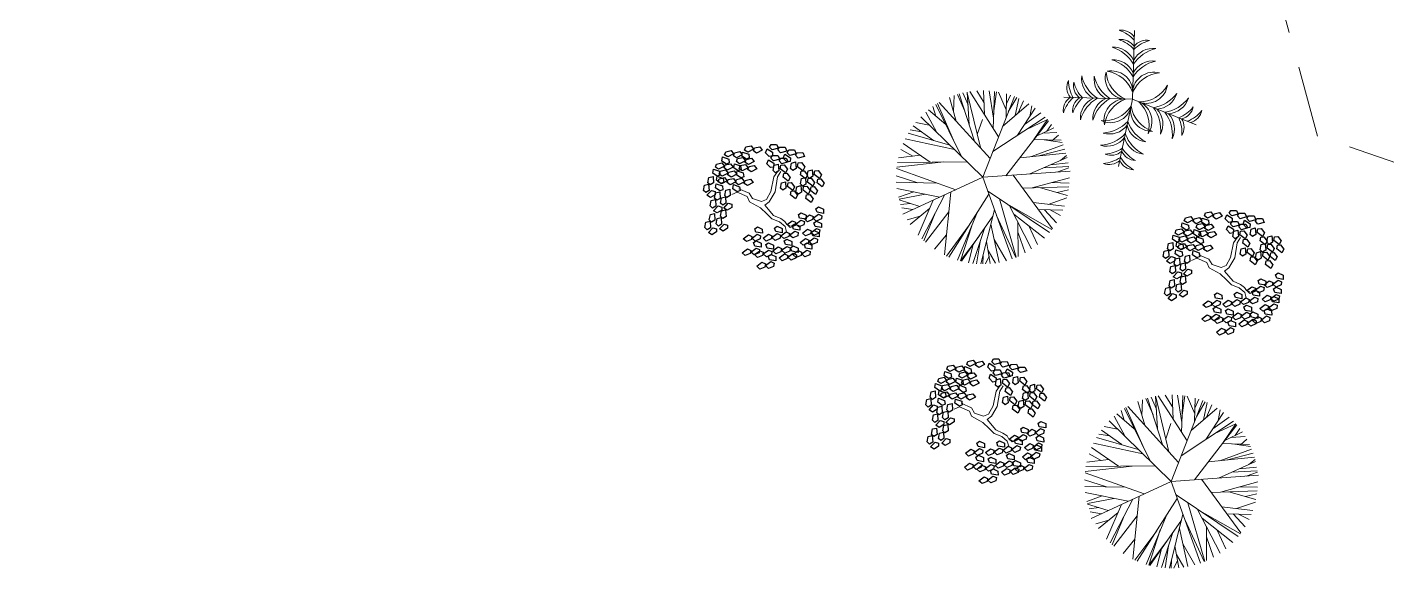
# Model space of a CAD drawing. Header units: millimetres. Extents: x 997 to 4249, y 599 to 1440.
# Drawn here: x 1075.1 to 1135.4, y 1012.5 to 1036.9 of the extents above; entities that cross this region are included whole.
import ezdxf

# ---------------------------------------------------------------- set-up
doc = ezdxf.new("R2010")
doc.units = ezdxf.units.MM
doc.linetypes.add('Continuo', pattern=[0])
doc.linetypes.add('DASHED', pattern=[19.05, 12.7, -6.35])
doc.layers.add('cercas existentes', color=18, linetype='Continuous')
doc.layers.add('taludes', color=9, linetype='Continuous')

# ---------------------------------------------------------------- blocks, each defined once
blk = doc.blocks.new('L', base_point=(1.368, 0.591))
at = {"linetype": 'Continuo'}
for p, q in [((1.281, 0.65), (1.312, 0.675)), ((1.294, 0.6), (1.281, 0.65)), ((1.312, 0.675), (1.342, 0.621)), ((1.275, 0.567), (1.306, 0.592)), ((1.288, 0.517), (1.275, 0.567)), ((1.317, 0.508), (1.288, 0.517)), ((1.322, 0.591), (1.294, 0.6)), ((1.306, 0.592), (1.336, 0.538)), ((1.336, 0.538), (1.317, 0.508)), ((1.342, 0.621), (1.322, 0.591)), ((1.337, 0.489), (1.356, 0.548)), ((1.356, 0.548), (1.391, 0.554)), ((1.404, 0.527), (1.376, 0.484)), ((1.391, 0.554), (1.404, 0.527)), ((1.376, 0.484), (1.337, 0.489))]:
    blk.add_line(p, q, dxfattribs=at)
blk = doc.blocks.new('gtfoods1')
at = {"layer": 'taludes', "linetype": 'Continuous', "lineweight": 5}
for p in [(-800.212, 375.78, 12.071), (-803.354, 372.823, 12.071), (-800.925, 369.744, 12.071), (-797.471, 371.601, 12.071)]:
    blk.add_line(p, (-800.305, 372.731, 12.071), dxfattribs=at)
at = {"layer": 'taludes', "lineweight": 5, "extrusion": (-0.01642, -0.01246, 0.999788)}
for p, q in [((-806.623, 370.109, 12.091), (-808.883, 372.596, 12.085)), ((-808.127, 371.765, 12.087), (-808.434, 372.819, 12.095)), ((-808.253, 372.196, 12.09), (-808.223, 372.9, 12.099)), ((-807.757, 372.23, 12.099), (-808.081, 372.947, 12.102)), ((-807.316, 370.872, 12.089), (-807.998, 372.971, 12.104)), ((-807.607, 372.481, 12.104), (-807.84, 373.012, 12.107)), ((-807.552, 371.6, 12.094), (-807.642, 373.054, 12.111)), ((-807.059, 370.589, 12.09), (-807.64, 373.019, 12.11)), ((-806.248, 371.069, 12.109), (-807.531, 373.073, 12.113)), ((-806.891, 372.576, 12.117), (-807.221, 373.107, 12.118)), ((-806.95, 369.269, 12.075), (-805.55, 372.86, 12.143)), ((-806.868, 372.036, 12.111), (-806.915, 373.116, 12.124)), ((-806.473, 371.89, 12.116), (-806.673, 373.106, 12.127)), ((-806.487, 371.442, 12.11), (-806.437, 373.082, 12.131)), ((-806.463, 372.219, 12.12), (-806.346, 373.069, 12.132)), ((-805.908, 372.27, 12.13), (-806.247, 373.052, 12.134)), ((-805.915, 371.925, 12.125), (-805.894, 372.968, 12.138)), ((-805.903, 372.529, 12.133), (-805.726, 372.916, 12.141)), ((-805.818, 372.172, 12.13), (-805.442, 372.808, 12.144)), ((-805.516, 372.006, 12.133), (-805.355, 372.77, 12.145)), ((-805.377, 372.126, 12.136), (-805.144, 372.665, 12.147)), ((-806.95, 369.269, 12.075), (-809.704, 371.957, 12.063)), ((-808.989, 371.259, 12.066), (-809.485, 372.164, 12.069)), ((-808.59, 371.611, 12.077), (-809.366, 372.264, 12.073)), ((-809.04, 371.99, 12.075), (-809.169, 372.413, 12.078)), ((-807.891, 370.187, 12.071), (-809.03, 372.506, 12.081)), ((-808.201, 370.819, 12.074), (-808.966, 372.546, 12.083)), ((-806.069, 371.528, 12.118), (-804.91, 372.53, 12.149)), ((-805.407, 371.134, 12.124), (-804.628, 372.336, 12.151)), ((-805.098, 371.612, 12.135), (-804.377, 372.128, 12.153)), ((-804.865, 371.97, 12.143), (-804.778, 372.444, 12.15)), ((-809.68, 371.289, 12.055), (-810.171, 371.374, 12.048)), ((-809.138, 370.905, 12.059), (-810.048, 371.551, 12.053)), ((-809.329, 371.59, 12.065), (-809.929, 371.705, 12.056)), ((-807.196, 371.164, 12.095), (-806.965, 371.842, 12.107)), ((-806.505, 370.412, 12.097), (-804.182, 371.94, 12.154)), ((-805.922, 369.342, 12.093), (-804.036, 371.779, 12.154)), ((-805.039, 371.377, 12.133), (-804.082, 371.832, 12.154)), ((-804.082, 371.832, 12.154), (-804.677, 370.951, 12.133)), ((-804.565, 371.095, 12.137), (-803.792, 371.465, 12.154)), ((-804.104, 371.316, 12.147), (-803.902, 371.615, 12.154)), ((-809.295, 369.943, 12.045), (-810.492, 370.772, 12.036)), ((-808.212, 370.5, 12.07), (-810.4, 370.974, 12.04)), ((-808.412, 370.695, 12.069), (-810.262, 371.228, 12.045)), ((-804.677, 370.951, 12.133), (-803.474, 370.916, 12.153)), ((-804.295, 371.224, 12.143), (-803.661, 371.264, 12.154)), ((-804.222, 370.938, 12.141), (-803.429, 370.818, 12.152)), ((-803.885, 370.887, 12.146), (-803.589, 371.14, 12.154)), ((-809.733, 370.247, 12.041), (-810.701, 370.127, 12.024)), ((-810.064, 370.206, 12.036), (-810.597, 370.497, 12.03)), ((-805.304, 370.141, 12.113), (-803.257, 370.346, 12.149)), ((-804.858, 369.418, 12.111), (-803.206, 370.151, 12.147)), ((-804.791, 370.192, 12.122), (-803.382, 370.707, 12.152)), ((-804.457, 370.226, 12.128), (-803.314, 370.523, 12.15)), ((-803.5, 370.021, 12.141), (-803.227, 370.237, 12.148)), ((-808.154, 368.714, 12.048), (-810.778, 369.654, 12.017)), ((-808.688, 369.95, 12.055), (-810.772, 369.715, 12.018)), ((-807.659, 369.96, 12.072), (-810.741, 369.928, 12.021)), ((-806.95, 369.269, 12.075), (-803.076, 369.544, 12.142)), ((-804.261, 369.683, 12.124), (-803.133, 369.745, 12.144)), ((-803.939, 369.826, 12.131), (-803.157, 369.906, 12.145)), ((-803.621, 369.505, 12.133), (-803.126, 369.685, 12.143)), ((-809.83, 369.03, 12.025), (-810.797, 369.339, 12.013)), ((-808.983, 369.011, 12.038), (-810.791, 369.051, 12.009)), ((-806.95, 369.269, 12.075), (-810.504, 367.629, 11.996)), ((-806.95, 369.269, 12.075), (-805.645, 365.65, 12.051)), ((-805.608, 369.364, 12.098), (-803.856, 366.982, 12.097)), ((-804.759, 368.796, 12.105), (-803.103, 369.253, 12.138)), ((-803.886, 369.038, 12.122), (-803.112, 369.01, 12.135)), ((-808.86, 368.388, 12.033), (-810.766, 368.778, 12.006)), ((-810.018, 368.625, 12.017), (-810.693, 368.381, 12.002)), ((-809.506, 368.52, 12.024), (-810.671, 368.292, 12.002)), ((-808.653, 368.483, 12.037), (-809.659, 366.538, 11.996)), ((-808.368, 368.615, 12.044), (-808.658, 365.822, 12.004)), ((-806.678, 368.515, 12.07), (-808.459, 365.73, 12.006)), ((-806.735, 368.672, 12.071), (-803.983, 366.82, 12.093)), ((-805.181, 368.784, 12.098), (-803.127, 368.847, 12.133)), ((-804.387, 368.808, 12.111), (-803.187, 368.469, 12.127)), ((-804.051, 368.068, 12.108), (-803.214, 368.353, 12.125)), ((-803.654, 368.601, 12.121), (-803.143, 368.715, 12.131)), ((-809.748, 367.978, 12.013), (-810.663, 368.263, 12.001)), ((-810.167, 368.109, 12.008), (-810.602, 368.06, 12)), ((-810.052, 367.838, 12.006), (-810.551, 367.916, 11.999)), ((-809.312, 367.887, 12.019), (-810.181, 367.181, 11.996)), ((-809.156, 368.252, 12.026), (-809.818, 366.705, 11.996)), ((-808.459, 367.738, 12.031), (-809.502, 366.391, 11.997)), ((-807.181, 367.73, 12.052), (-808.069, 365.588, 12.011)), ((-806.428, 367.821, 12.066), (-807.032, 365.423, 12.026)), ((-806.212, 368.32, 12.075), (-805.464, 365.72, 12.055)), ((-805.777, 368.027, 12.079), (-803.879, 366.952, 12.097)), ((-805.777, 368.027, 12.079), (-804.782, 366.091, 12.071)), ((-804.711, 368.145, 12.098), (-803.324, 367.984, 12.119)), ((-804.483, 367.834, 12.098), (-803.392, 367.805, 12.115)), ((-804.206, 367.827, 12.102), (-803.672, 367.255, 12.104)), ((-803.961, 367.82, 12.106), (-803.496, 367.576, 12.111)), ((-809.725, 367.551, 12.008), (-810.303, 367.382, 11.996)), ((-809.07, 367.677, 12.02), (-809.574, 366.455, 11.997)), ((-806.498, 367.544, 12.061), (-807.9, 365.541, 12.013)), ((-806.588, 367.185, 12.055), (-806.219, 365.492, 12.04)), ((-806.34, 367.576, 12.064), (-805.484, 365.712, 12.055)), ((-805.574, 367.633, 12.077), (-804.217, 366.562, 12.086)), ((-805.388, 367.27, 12.076), (-805.385, 365.755, 12.057)), ((-808.566, 366.709, 12.017), (-809.091, 366.073, 12)), ((-807.593, 367.085, 12.037), (-808.562, 365.776, 12.005)), ((-807.434, 367.119, 12.04), (-807.942, 365.56, 12.013)), ((-807.114, 366.663, 12.04), (-807.942, 365.56, 12.013)), ((-806.88, 366.998, 12.048), (-807.388, 365.447, 12.02)), ((-805.387, 366.807, 12.07), (-805.067, 365.914, 12.064)), ((-804.913, 367.112, 12.082), (-804.52, 366.286, 12.078)), ((-807.378, 366.286, 12.031), (-807.591, 365.476, 12.017)), ((-807.072, 366.412, 12.037), (-807.226, 365.432, 12.023)), ((-806.783, 366.413, 12.042), (-806.618, 365.436, 12.033)), ((-806.717, 366.025, 12.038), (-806.385, 365.463, 12.037)), ((-806.44, 366.503, 12.049), (-805.895, 365.569, 12.046)), ((-806.941, 365.783, 12.032), (-806.954, 365.422, 12.027)), ((-806.673, 365.765, 12.036), (-806.835, 365.424, 12.029)), ((-799.759, 358.264, 12.087), (-800.066, 359.318, 12.095)), ((-799.885, 358.695, 12.09), (-799.856, 359.399, 12.099)), ((-799.389, 358.729, 12.099), (-799.713, 359.446, 12.102)), ((-798.948, 357.371, 12.089), (-799.63, 359.47, 12.104)), ((-799.239, 358.98, 12.104), (-799.472, 359.511, 12.107)), ((-799.185, 358.099, 12.094), (-799.274, 359.553, 12.111)), ((-798.691, 357.088, 12.09), (-799.272, 359.518, 12.11)), ((-797.881, 357.568, 12.109), (-799.163, 359.572, 12.113)), ((-798.524, 359.075, 12.117), (-798.853, 359.606, 12.118)), ((-798.583, 355.768, 12.075), (-797.182, 359.359, 12.143)), ((-798.5, 358.535, 12.111), (-798.547, 359.615, 12.124)), ((-798.105, 358.389, 12.116), (-798.305, 359.605, 12.127)), ((-798.119, 357.941, 12.11), (-798.069, 359.581, 12.131)), ((-798.095, 358.718, 12.12), (-797.978, 359.568, 12.132)), ((-797.54, 358.769, 12.13), (-797.879, 359.551, 12.134)), ((-797.547, 358.424, 12.125), (-797.526, 359.467, 12.138)), ((-797.535, 359.028, 12.133), (-797.358, 359.415, 12.141)), ((-797.45, 358.671, 12.13), (-797.074, 359.307, 12.144)), ((-800.223, 358.11, 12.077), (-800.998, 358.763, 12.073)), ((-800.672, 358.489, 12.075), (-800.801, 358.912, 12.078)), ((-799.523, 356.686, 12.071), (-800.662, 359.005, 12.081)), ((-799.833, 357.318, 12.074), (-800.599, 359.045, 12.083)), ((-798.255, 356.608, 12.091), (-800.515, 359.096, 12.085)), ((-797.702, 358.027, 12.118), (-796.542, 359.029, 12.149)), ((-797.148, 358.505, 12.133), (-796.987, 359.269, 12.145)), ((-797.039, 357.633, 12.124), (-796.26, 358.835, 12.151)), ((-797.009, 358.625, 12.136), (-796.776, 359.165, 12.147)), ((-796.497, 358.469, 12.143), (-796.41, 358.943, 12.15)), ((-800.961, 358.089, 12.065), (-801.561, 358.204, 12.056)), ((-798.583, 355.768, 12.075), (-801.336, 358.456, 12.063)), ((-800.622, 357.758, 12.066), (-801.117, 358.663, 12.069)), ((-798.828, 357.663, 12.095), (-798.598, 358.341, 12.107)), ((-798.137, 356.911, 12.097), (-795.814, 358.439, 12.154)), ((-797.554, 355.841, 12.093), (-795.668, 358.278, 12.154)), ((-796.73, 358.111, 12.135), (-796.009, 358.627, 12.153)), ((-796.671, 357.876, 12.133), (-795.714, 358.331, 12.154)), ((-795.714, 358.331, 12.154), (-796.309, 357.45, 12.133)), ((-795.736, 357.815, 12.147), (-795.534, 358.114, 12.154)), ((-799.844, 357, 12.07), (-802.032, 357.473, 12.04)), ((-800.044, 357.194, 12.069), (-801.894, 357.727, 12.045)), ((-801.312, 357.788, 12.055), (-801.803, 357.873, 12.048)), ((-800.77, 357.404, 12.059), (-801.681, 358.05, 12.053)), ((-796.197, 357.594, 12.137), (-795.424, 357.964, 12.154)), ((-795.927, 357.723, 12.143), (-795.293, 357.763, 12.154)), ((-795.517, 357.386, 12.146), (-795.221, 357.639, 12.154)), ((-801.696, 356.705, 12.036), (-802.229, 356.996, 12.03)), ((-800.927, 356.442, 12.045), (-802.124, 357.271, 12.036)), ((-796.424, 356.691, 12.122), (-795.014, 357.206, 12.152)), ((-796.309, 357.45, 12.133), (-795.106, 357.416, 12.153)), ((-796.089, 356.725, 12.128), (-794.946, 357.022, 12.15)), ((-795.854, 357.437, 12.141), (-795.061, 357.317, 12.152)), ((-800.32, 356.449, 12.055), (-802.404, 356.214, 12.018)), ((-799.291, 356.459, 12.072), (-802.373, 356.427, 12.021)), ((-801.365, 356.746, 12.041), (-802.333, 356.626, 12.024)), ((-796.936, 356.64, 12.113), (-794.89, 356.845, 12.149)), ((-796.49, 355.917, 12.111), (-794.838, 356.65, 12.147)), ((-795.571, 356.325, 12.131), (-794.789, 356.405, 12.145)), ((-795.132, 356.52, 12.141), (-794.859, 356.736, 12.148)), ((-801.462, 355.529, 12.025), (-802.429, 355.838, 12.013)), ((-799.786, 355.213, 12.048), (-802.41, 356.153, 12.017)), ((-798.583, 355.768, 12.075), (-802.136, 354.128, 11.996)), ((-798.583, 355.768, 12.075), (-794.708, 356.043, 12.142)), ((-798.583, 355.768, 12.075), (-797.277, 352.149, 12.051)), ((-797.24, 355.863, 12.098), (-795.489, 353.481, 12.097)), ((-796.391, 355.296, 12.105), (-794.735, 355.753, 12.138)), ((-795.893, 356.182, 12.124), (-794.765, 356.244, 12.144)), ((-795.253, 356.004, 12.133), (-794.758, 356.184, 12.143)), ((-800.615, 355.51, 12.038), (-802.423, 355.55, 12.009)), ((-800.492, 354.887, 12.033), (-802.398, 355.277, 12.006)), ((-801.65, 355.124, 12.017), (-802.325, 354.88, 12.002)), ((-800, 355.114, 12.044), (-800.29, 352.321, 12.004)), ((-798.367, 355.171, 12.071), (-795.615, 353.319, 12.093)), ((-796.813, 355.283, 12.098), (-794.759, 355.346, 12.133)), ((-796.02, 355.307, 12.111), (-794.819, 354.968, 12.127)), ((-795.518, 355.537, 12.122), (-794.744, 355.509, 12.135)), ((-795.286, 355.1, 12.121), (-794.776, 355.214, 12.131)), ((-801.138, 355.019, 12.024), (-802.303, 354.791, 12.002)), ((-801.38, 354.477, 12.013), (-802.296, 354.762, 12.001)), ((-801.799, 354.608, 12.008), (-802.234, 354.559, 12)), ((-800.788, 354.751, 12.026), (-801.45, 353.204, 11.996)), ((-800.285, 354.983, 12.037), (-801.292, 353.037, 11.996)), ((-798.311, 355.014, 12.07), (-800.091, 352.229, 12.006)), ((-797.845, 354.82, 12.075), (-797.096, 352.219, 12.055)), ((-797.409, 354.526, 12.079), (-795.511, 353.451, 12.097)), ((-797.409, 354.526, 12.079), (-796.414, 352.59, 12.071)), ((-796.343, 354.644, 12.098), (-794.956, 354.483, 12.119)), ((-795.683, 354.567, 12.108), (-794.846, 354.852, 12.125)), ((-801.685, 354.337, 12.006), (-802.184, 354.415, 11.999)), ((-801.358, 354.05, 12.008), (-801.935, 353.881, 11.996)), ((-800.944, 354.386, 12.019), (-801.813, 353.68, 11.996)), ((-800.702, 354.176, 12.02), (-801.206, 352.954, 11.997)), ((-800.091, 354.237, 12.031), (-801.134, 352.89, 11.997)), ((-798.813, 354.229, 12.052), (-799.702, 352.087, 12.011)), ((-798.13, 354.043, 12.061), (-799.532, 352.04, 12.013)), ((-798.06, 354.32, 12.066), (-798.664, 351.922, 12.026)), ((-797.972, 354.075, 12.064), (-797.116, 352.211, 12.055)), ((-797.206, 354.132, 12.077), (-795.849, 353.061, 12.086)), ((-796.115, 354.333, 12.098), (-795.025, 354.304, 12.115)), ((-795.838, 354.326, 12.102), (-795.304, 353.754, 12.104)), ((-795.593, 354.319, 12.106), (-795.128, 354.075, 12.111)), ((-799.225, 353.584, 12.037), (-800.194, 352.275, 12.005)), ((-799.066, 353.618, 12.04), (-799.574, 352.059, 12.013)), ((-798.512, 353.497, 12.048), (-799.02, 351.946, 12.02)), ((-798.22, 353.684, 12.055), (-797.851, 351.991, 12.04)), ((-797.02, 353.77, 12.076), (-797.017, 352.254, 12.057)), ((-797.019, 353.306, 12.07), (-796.699, 352.413, 12.064)), ((-796.546, 353.611, 12.082), (-796.152, 352.785, 12.078)), ((-800.198, 353.208, 12.017), (-800.723, 352.572, 12)), ((-798.746, 353.162, 12.04), (-799.574, 352.059, 12.013)), ((-799.01, 352.785, 12.031), (-799.223, 351.975, 12.017)), ((-798.704, 352.911, 12.037), (-798.858, 351.931, 12.023)), ((-798.415, 352.913, 12.042), (-798.25, 351.935, 12.033)), ((-798.072, 353.002, 12.049), (-797.527, 352.068, 12.046)), ((-798.574, 352.282, 12.032), (-798.586, 351.921, 12.027)), ((-798.305, 352.264, 12.036), (-798.467, 351.923, 12.029)), ((-798.349, 352.524, 12.038), (-798.017, 351.963, 12.037))]:
    blk.add_line(p, q, dxfattribs=at)
at = {"layer": 'taludes', "linetype": 'Continuo', "lineweight": 5, "extrusion": (-0.012368, -0.016489, 0.999788)}
for p, q in [((-816.229, 369.295, 12.097), (-816.047, 369.545, 12.103)), ((-816.365, 368.638, 12.084), (-816.229, 369.295, 12.097)), ((-816.178, 368.618, 12.086), (-816.07, 369.29, 12.099)), ((-816.07, 369.29, 12.099), (-815.918, 369.528, 12.104)), ((-817.856, 368.604, 12.065), (-818.09, 368.503, 12.061)), ((-817.413, 368.414, 12.068), (-817.856, 368.604, 12.065)), ((-817.322, 368.56, 12.071), (-817.779, 368.763, 12.069)), ((-817.319, 368.182, 12.065), (-817.413, 368.414, 12.068)), ((-817.185, 368.326, 12.069), (-817.322, 368.56, 12.071)), ((-816.564, 368.28, 12.076), (-816.365, 368.638, 12.084)), ((-816.437, 368.181, 12.076), (-816.178, 368.618, 12.086)), ((-816.822, 367.91, 12.067), (-817.319, 368.182, 12.065)), ((-816.784, 368.192, 12.072), (-817.185, 368.326, 12.069)), ((-816.822, 367.91, 12.067), (-816.541, 367.644, 12.066)), ((-816.784, 368.192, 12.072), (-816.564, 368.28, 12.076)), ((-816.63, 368.039, 12.071), (-816.437, 368.181, 12.076)), ((-816.63, 368.039, 12.071), (-816.239, 367.581, 12.068)), ((-816.541, 367.644, 12.066), (-816.316, 367.421, 12.065)), ((-816.316, 367.421, 12.065), (-815.974, 367.289, 12.067)), ((-816.239, 367.581, 12.068), (-815.926, 367.436, 12.07)), ((-815.974, 367.289, 12.067), (-815.734, 367.079, 12.066)), ((-815.926, 367.436, 12.07), (-815.741, 367.309, 12.07)), ((-815.741, 367.309, 12.07), (-815.659, 367.171, 12.069)), ((-815.659, 367.171, 12.069), (-815.502, 367.112, 12.07)), ((-815.734, 367.079, 12.066), (-815.669, 366.848, 12.063)), ((-795.813, 366.366, 12.097), (-795.632, 366.616, 12.103)), ((-795.655, 366.361, 12.099), (-795.502, 366.599, 12.104)), ((-795.95, 365.709, 12.084), (-795.813, 366.366, 12.097)), ((-795.762, 365.689, 12.086), (-795.655, 366.361, 12.099)), ((-797.44, 365.675, 12.065), (-797.675, 365.574, 12.061)), ((-796.998, 365.485, 12.068), (-797.44, 365.675, 12.065)), ((-796.907, 365.631, 12.071), (-797.363, 365.834, 12.069)), ((-796.904, 365.253, 12.065), (-796.998, 365.485, 12.068)), ((-796.77, 365.397, 12.069), (-796.907, 365.631, 12.071)), ((-796.369, 365.263, 12.072), (-796.77, 365.397, 12.069)), ((-796.369, 365.263, 12.072), (-796.149, 365.351, 12.076)), ((-796.149, 365.351, 12.076), (-795.95, 365.709, 12.084)), ((-796.022, 365.252, 12.076), (-795.762, 365.689, 12.086)), ((-796.407, 364.981, 12.067), (-796.904, 365.253, 12.065)), ((-796.407, 364.981, 12.067), (-796.125, 364.715, 12.066)), ((-796.214, 365.11, 12.071), (-796.022, 365.252, 12.076)), ((-796.214, 365.11, 12.071), (-795.824, 364.652, 12.068)), ((-796.125, 364.715, 12.066), (-795.901, 364.492, 12.065)), ((-795.901, 364.492, 12.065), (-795.558, 364.36, 12.067)), ((-795.824, 364.652, 12.068), (-795.51, 364.507, 12.07)), ((-795.558, 364.36, 12.067), (-795.319, 364.15, 12.066)), ((-795.51, 364.507, 12.07), (-795.326, 364.38, 12.07)), ((-795.326, 364.38, 12.07), (-795.244, 364.242, 12.069)), ((-795.319, 364.15, 12.066), (-795.254, 363.919, 12.063)), ((-795.244, 364.242, 12.069), (-795.087, 364.183, 12.07)), ((-806.36, 359.776, 12.097), (-806.179, 360.026, 12.103)), ((-806.201, 359.771, 12.099), (-806.049, 360.009, 12.104)), ((-806.497, 359.119, 12.084), (-806.36, 359.776, 12.097)), ((-806.309, 359.099, 12.086), (-806.201, 359.771, 12.099)), ((-807.987, 359.085, 12.065), (-808.222, 358.984, 12.061)), ((-807.545, 358.895, 12.068), (-807.987, 359.085, 12.065)), ((-807.453, 359.041, 12.071), (-807.91, 359.244, 12.069)), ((-807.451, 358.663, 12.065), (-807.545, 358.895, 12.068)), ((-807.316, 358.807, 12.069), (-807.453, 359.041, 12.071)), ((-806.916, 358.673, 12.072), (-807.316, 358.807, 12.069)), ((-806.916, 358.673, 12.072), (-806.696, 358.761, 12.076)), ((-806.696, 358.761, 12.076), (-806.497, 359.119, 12.084)), ((-806.569, 358.662, 12.076), (-806.309, 359.099, 12.086)), ((-806.953, 358.391, 12.067), (-807.451, 358.663, 12.065)), ((-806.953, 358.391, 12.067), (-806.672, 358.125, 12.066)), ((-806.761, 358.52, 12.071), (-806.569, 358.662, 12.076)), ((-806.761, 358.52, 12.071), (-806.371, 358.062, 12.068)), ((-806.672, 358.125, 12.066), (-806.448, 357.902, 12.065)), ((-806.448, 357.902, 12.065), (-806.105, 357.77, 12.067)), ((-806.371, 358.062, 12.068), (-806.057, 357.917, 12.07)), ((-806.105, 357.77, 12.067), (-805.866, 357.56, 12.066)), ((-806.057, 357.917, 12.07), (-805.873, 357.79, 12.07)), ((-805.873, 357.79, 12.07), (-805.791, 357.652, 12.069)), ((-805.866, 357.56, 12.066), (-805.801, 357.329, 12.063)), ((-805.791, 357.652, 12.069), (-805.633, 357.593, 12.07))]:
    blk.add_line(p, q, dxfattribs=at)
at = {"layer": 'taludes', "linetype": 'DASHED', "lineweight": 5, "ltscale": 0.25}
blk.add_lwpolyline([(-720.63, 334.258), (-723.475, 335.985), (-743, 347.805), (-756.907, 355.518), (-778.648, 366.507), (-792.082, 371.1), (-794.333, 379.332), (-796.747, 394.75), (-806.358, 408.575), (-813.601, 415.124), (-823.656, 423.068), (-836.173, 430.606), (-849.39, 433.157)], dxfattribs=at)
at = {"layer": 'taludes', "linetype": 'Continuous', "lineweight": 5}
for centre, radius, start, end in [((-800.801, 375.1, 12.071), 0.704, 34.5568, 97.89116), ((-801.397, 374.293, 12.071), 1.585, 42.34311, 71.64619), ((-801.147, 374.07, 12.071), 0.975, 23.51574, 93.66054), ((-801.679, 373.477, 12.071), 1.635, 29.63802, 73.3034), ((-800.813, 374.684, 12.071), 0.704, 34.5568, 97.89116), ((-801.409, 373.877, 12.071), 1.585, 42.34311, 71.64619), ((-798.888, 373.393, 12.071), 1.635, 103.23026, 146.89564), ((-799.383, 374.017, 12.071), 0.975, 82.87311, 153.01792), ((-799.133, 373.808, 12.071), 1.585, 104.88747, 134.19055), ((-799.679, 374.649, 12.071), 0.704, 78.6425, 141.97686), ((-801.163, 373.515, 12.071), 0.975, 23.51574, 93.66054), ((-801.695, 372.923, 12.071), 1.635, 29.63802, 73.3034), ((-798.905, 372.838, 12.071), 1.635, 103.23026, 146.89564), ((-799.4, 373.462, 12.071), 0.975, 82.87311, 153.01792), ((-801.591, 373.652, 12.071), 0.975, 172.87311, 243.01792), ((-800.967, 374.147, 12.071), 1.635, 193.23026, 236.89563), ((-800.561, 373.681, 12.071), 0.951, 164.63225, 264.84089), ((-800.046, 374.06, 12.071), 1.438, 185.07904, 246.60037), ((-801.238, 373.044, 12.071), 0.951, 1.69277, 101.90141), ((-801.647, 372.552, 12.071), 1.438, 19.93329, 81.45462), ((-799.355, 372.987, 12.071), 0.951, 74.63225, 174.84089), ((-798.975, 372.471, 12.071), 1.438, 95.07904, 156.60037), ((-802.512, 373.256, 12.071), 0.704, 154.04937, 217.38373), ((-801.56, 373.572, 12.071), 1.585, 180.29434, 209.59742), ((-802.224, 373.356, 12.071), 0.704, 168.6425, 231.97686), ((-801.382, 373.902, 12.071), 1.585, 194.88747, 224.19055), ((-801.036, 373.635, 12.071), 0.975, 172.87311, 243.01792), ((-800.413, 374.13, 12.071), 1.635, 193.23026, 236.89563), ((-800.013, 374.053, 12.071), 1.438, 269.93329, 331.45462), ((-799.691, 373.5, 12.071), 0.951, 251.69277, 351.90141), ((-802.674, 372.234, 12.071), 0.704, 124.5568, 187.89116), ((-801.867, 371.639, 12.071), 1.585, 132.34311, 161.64619), ((-802.258, 372.222, 12.071), 0.704, 124.5568, 187.89116), ((-801.451, 371.626, 12.071), 1.585, 132.34311, 161.64619), ((-801.644, 371.889, 12.071), 0.975, 113.51574, 183.66054), ((-801.052, 371.357, 12.071), 1.635, 119.63802, 163.3034), ((-801.09, 371.872, 12.071), 0.975, 113.51574, 183.66054), ((-800.497, 371.34, 12.071), 1.635, 119.63802, 163.3034), ((-800.618, 371.798, 12.071), 0.951, 91.69277, 191.90141), ((-800.126, 371.388, 12.071), 1.438, 109.93329, 171.45462), ((-801.003, 371.57, 12.071), 1.438, 345.07904, 46.60037), ((-800.388, 371.75, 12.071), 0.951, 324.63225, 64.84089), ((-799.648, 373.972, 12.071), 1.635, 279.63802, 323.3034), ((-799.273, 373.269, 12.071), 0.975, 273.51574, 343.66054), ((-799.133, 373.766, 12.071), 1.635, 279.63802, 323.3034), ((-798.758, 373.064, 12.071), 0.975, 273.51574, 343.66054), ((-801.569, 373.217, 12.071), 1.438, 265.07904, 326.60037), ((-801.285, 372.643, 12.071), 0.951, 244.63225, 344.84089), ((-799.441, 372.26, 12.071), 0.951, 171.69277, 271.90141), ((-798.952, 372.673, 12.071), 1.438, 189.93329, 251.45462), ((-800.682, 371.378, 12.071), 1.635, 353.23026, 36.89564), ((-799.927, 371.63, 12.071), 0.975, 332.87311, 43.01792), ((-800.167, 371.173, 12.071), 1.635, 353.23026, 36.89564), ((-799.411, 371.425, 12.071), 0.975, 332.87311, 43.01792), ((-798.85, 373.376, 12.071), 1.585, 292.34311, 321.64619), ((-798.295, 372.54, 12.071), 0.704, 284.5568, 347.89116), ((-798.463, 373.222, 12.071), 1.585, 292.34311, 321.64619), ((-797.909, 372.386, 12.071), 0.704, 284.5568, 347.89116), ((-801.702, 372.867, 12.071), 1.635, 273.23026, 316.89564), ((-801.323, 372.167, 12.071), 0.975, 252.87311, 323.01792), ((-799.595, 371.808, 12.071), 0.975, 193.51574, 263.66054), ((-798.969, 372.3, 12.071), 1.635, 199.63802, 243.3034), ((-799.693, 371.261, 12.071), 1.585, 354.88747, 24.19055), ((-798.716, 371.486, 12.071), 0.704, 328.6425, 31.97686), ((-801.815, 372.324, 12.071), 1.635, 273.23026, 316.89564), ((-801.435, 371.624, 12.071), 0.975, 252.87311, 323.01792), ((-799.708, 371.265, 12.071), 0.975, 193.51574, 263.66054), ((-799.081, 371.756, 12.071), 1.635, 199.63802, 243.3034), ((-801.73, 371.465, 12.071), 1.585, 274.88747, 304.19055), ((-801.646, 371.873, 12.071), 1.585, 274.88747, 304.19055), ((-801.254, 370.949, 12.071), 0.704, 248.6425, 311.97686), ((-799.501, 371.002, 12.071), 1.585, 212.34311, 241.64619), ((-800.143, 370.719, 12.071), 0.704, 204.5568, 267.89116), ((-799.416, 371.41, 12.071), 1.585, 212.34311, 241.64619), ((-801.339, 370.542, 12.071), 0.704, 248.6425, 311.97686), ((-800.228, 370.311, 12.071), 0.704, 204.5568, 267.89116)]:
    blk.add_arc(centre, radius, start, end, dxfattribs=at)
at = {"layer": 'taludes', "linetype": 'Continuo', "lineweight": 5, "extrusion": (-0.012368, -0.016489, 0.999788)}
for p, xscale, yscale, zscale, rotation in [((-875.038, -193.191, 16.1), 4.693247904986873, 4.693247904986873, 4.693247904986873, 292.8731664010561), ((-876.426, -194.561, 16.1), 4.693247905292083, 4.693247905292083, 4.693247905292083, 305.0710582407918), ((-875.825, -194.485, 16.1), 4.693247905292083, 4.693247905292083, 4.693247905292083, 305.0710582407918), ((-875.844, -193.855, 16.1), 4.693247905292083, 4.693247905292083, 4.693247905292083, 305.0710582407918), ((-874.7, -193.547, 16.1), 4.693247904986873, 4.693247904986873, 4.693247904986873, 292.8731664010561), ((-874.263, -192.911, 16.1), 4.693247904986873, 4.693247904986873, 4.693247904986873, 292.8731664010561), ((-876.427, -195.238, 16.1), 4.693247905292083, 4.693247905292083, 4.693247905292083, 305.0710582407918), ((-876.107, -195.392, 16.1), 4.693247905292083, 4.693247905292083, 4.693247905292083, 305.0710582407918), ((-875.54, -194.664, 16.1), 4.693247905292083, 4.693247905292083, 4.693247905292083, 305.0710582407918), ((-874.393, -193.859, 16.1), 4.693247905158423, 4.693247905158423, 4.693247905158423, 240.0875733262941), ((-873.836, -193.319, 16.1), 4.693247905158423, 4.693247905158423, 4.693247905158423, 240.0875733262941), ((-873.034, -193.152, 16.1), 4.693247905158423, 4.693247905158423, 4.693247905158423, 240.0875733262941), ((-876.386, -196, 16.1), 4.693247905007419, 4.693247905007419, 4.693247905007419, 11.23182489907098), ((-875.937, -195.685, 16.1), 4.693247905292083, 4.693247905292083, 4.693247905292083, 305.0710582407918), ((-875.302, -195.255, 16.1), 4.693247905292083, 4.693247905292083, 4.693247905292083, 305.0710582407918), ((-873.667, -194.289, 16.1), 4.693247905158423, 4.693247905158423, 4.693247905158423, 240.0875733262941), ((-873.014, -194.012, 16.1), 4.693247905158423, 4.693247905158423, 4.693247905158423, 240.0875733262941), ((-873.069, -193.606, 16.1), 4.693247905158423, 4.693247905158423, 4.693247905158423, 240.0875733262941), ((-875.738, -196.37, 16.1), 4.693247905007419, 4.693247905007419, 4.693247905007419, 11.23182489907098), ((-875.449, -196.002, 16.1), 4.693247905007419, 4.693247905007419, 4.693247905007419, 11.23182489907098), ((-875.346, -197.281, 16.1), 4.693247905007419, 4.693247905007419, 4.693247905007419, 11.23182489907098), ((-875.045, -196.855, 16.1), 4.693247905007419, 4.693247905007419, 4.693247905007419, 11.23182489907098), ((-872.716, -194.94, 16.1), 4.693247904105663, 4.693247904105663, 4.693247904105663, 135.1959007807611), ((-872.252, -194.268, 16.1), 4.693247904105663, 4.693247904105663, 4.693247904105663, 135.1959007807611), ((-857.755, -183.95, 15.896), 4.693247905292083, 4.693247905292083, 4.693247905292083, 305.0710582407918), ((-856.949, -183.286, 15.896), 4.693247904986873, 4.693247904986873, 4.693247904986873, 292.8731664010561), ((-873.203, -196.057, 16.1), 4.693247904105663, 4.693247904105663, 4.693247904105663, 135.1959007807611), ((-872.642, -195.498, 16.1), 4.693247904105663, 4.693247904105663, 4.693247904105663, 135.1959007807611), ((-871.946, -194.828, 16.1), 4.693247904105663, 4.693247904105663, 4.693247904105663, 135.1959007807611), ((-858.337, -184.656, 15.896), 4.693247905292083, 4.693247905292083, 4.693247905292083, 305.0710582407918), ((-857.736, -184.58, 15.896), 4.693247905292083, 4.693247905292083, 4.693247905292083, 305.0710582407918), ((-856.611, -183.642, 15.896), 4.693247904986873, 4.693247904986873, 4.693247904986873, 292.8731664010561), ((-856.174, -183.006, 15.896), 4.693247904986873, 4.693247904986873, 4.693247904986873, 292.8731664010561), ((-855.747, -183.414, 15.896), 4.693247905158423, 4.693247905158423, 4.693247905158423, 240.0875733262941), ((-873.894, -196.608, 16.1), 4.693247904105663, 4.693247904105663, 4.693247904105663, 135.1959007807611), ((-872.519, -196.252, 16.1), 4.693247904105663, 4.693247904105663, 4.693247904105663, 135.1959007807611), ((-871.777, -195.22, 16.1), 4.693247904105663, 4.693247904105663, 4.693247904105663, 135.1959007807611), ((-858.338, -185.333, 15.896), 4.693247905292083, 4.693247905292083, 4.693247905292083, 305.0710582407918), ((-858.018, -185.487, 15.896), 4.693247905292083, 4.693247905292083, 4.693247905292083, 305.0710582407918), ((-857.451, -184.759, 15.896), 4.693247905292083, 4.693247905292083, 4.693247905292083, 305.0710582407918), ((-856.304, -183.954, 15.896), 4.693247905158423, 4.693247905158423, 4.693247905158423, 240.0875733262941), ((-854.945, -183.247, 15.896), 4.693247905158423, 4.693247905158423, 4.693247905158423, 240.0875733262941), ((-873.561, -197.132, 16.1), 4.693247904105663, 4.693247904105663, 4.693247904105663, 135.1959007807611), ((-873.073, -196.872, 16.1), 4.693247904105663, 4.693247904105663, 4.693247904105663, 135.1959007807611), ((-872.111, -196.329, 16.1), 4.693247904105663, 4.693247904105663, 4.693247904105663, 135.1959007807611), ((-871.708, -195.847, 16.1), 4.693247904105663, 4.693247904105663, 4.693247904105663, 135.1959007807611), ((-858.297, -186.095, 15.896), 4.693247905007419, 4.693247905007419, 4.693247905007419, 11.23182489907098), ((-857.848, -185.78, 15.896), 4.693247905292083, 4.693247905292083, 4.693247905292083, 305.0710582407918), ((-857.213, -185.35, 15.896), 4.693247905292083, 4.693247905292083, 4.693247905292083, 305.0710582407918), ((-855.578, -184.384, 15.896), 4.693247905158423, 4.693247905158423, 4.693247905158423, 240.0875733262941), ((-854.925, -184.107, 15.896), 4.693247905158423, 4.693247905158423, 4.693247905158423, 240.0875733262941), ((-854.98, -183.701, 15.896), 4.693247905158423, 4.693247905158423, 4.693247905158423, 240.0875733262941), ((-872.683, -197.225, 16.1), 4.693247904105663, 4.693247904105663, 4.693247904105663, 135.1959007807611), ((-857.649, -186.465, 15.896), 4.693247905007419, 4.693247905007419, 4.693247905007419, 11.23182489907098), ((-857.36, -186.097, 15.896), 4.693247905007419, 4.693247905007419, 4.693247905007419, 11.23182489907098), ((-857.257, -187.376, 15.896), 4.693247905007419, 4.693247905007419, 4.693247905007419, 11.23182489907098), ((-856.956, -186.95, 15.896), 4.693247905007419, 4.693247905007419, 4.693247905007419, 11.23182489907098), ((-854.627, -185.035, 15.896), 4.693247904105663, 4.693247904105663, 4.693247904105663, 135.1959007807611), ((-854.163, -184.363, 15.896), 4.693247904105663, 4.693247904105663, 4.693247904105663, 135.1959007807611), ((-855.805, -186.703, 15.896), 4.693247904105663, 4.693247904105663, 4.693247904105663, 135.1959007807611), ((-855.114, -186.152, 15.896), 4.693247904105663, 4.693247904105663, 4.693247904105663, 135.1959007807611), ((-854.553, -185.593, 15.896), 4.693247904105663, 4.693247904105663, 4.693247904105663, 135.1959007807611), ((-853.857, -184.923, 15.896), 4.693247904105663, 4.693247904105663, 4.693247904105663, 135.1959007807611), ((-855.472, -187.227, 15.896), 4.693247904105663, 4.693247904105663, 4.693247904105663, 135.1959007807611), ((-854.43, -186.347, 15.896), 4.693247904105663, 4.693247904105663, 4.693247904105663, 135.1959007807611), ((-853.688, -185.315, 15.896), 4.693247904105663, 4.693247904105663, 4.693247904105663, 135.1959007807611), ((-854.984, -186.967, 15.896), 4.693247904105663, 4.693247904105663, 4.693247904105663, 135.1959007807611), ((-854.594, -187.32, 15.896), 4.693247904105663, 4.693247904105663, 4.693247904105663, 135.1959007807611), ((-854.022, -186.424, 15.896), 4.693247904105663, 4.693247904105663, 4.693247904105663, 135.1959007807611), ((-853.619, -185.942, 15.896), 4.693247904105663, 4.693247904105663, 4.693247904105663, 135.1959007807611), ((-862.237, -195.548, 16.135), 4.693247905292083, 4.693247905292083, 4.693247905292083, 305.0710582407918), ((-861.432, -194.884, 16.135), 4.693247904986873, 4.693247904986873, 4.693247904986873, 292.8731664010561), ((-862.82, -196.254, 16.135), 4.693247905292083, 4.693247905292083, 4.693247905292083, 305.0710582407918), ((-862.219, -196.178, 16.135), 4.693247905292083, 4.693247905292083, 4.693247905292083, 305.0710582407918), ((-861.094, -195.24, 16.135), 4.693247904986873, 4.693247904986873, 4.693247904986873, 292.8731664010561), ((-860.787, -195.552, 16.135), 4.693247905158423, 4.693247905158423, 4.693247905158423, 240.0875733262941), ((-860.657, -194.604, 16.135), 4.693247904986873, 4.693247904986873, 4.693247904986873, 292.8731664010561), ((-860.229, -195.012, 16.135), 4.693247905158423, 4.693247905158423, 4.693247905158423, 240.0875733262941), ((-862.821, -196.93, 16.135), 4.693247905292083, 4.693247905292083, 4.693247905292083, 305.0710582407918), ((-862.501, -197.085, 16.135), 4.693247905292083, 4.693247905292083, 4.693247905292083, 305.0710582407918), ((-861.934, -196.357, 16.135), 4.693247905292083, 4.693247905292083, 4.693247905292083, 305.0710582407918), ((-859.463, -195.299, 16.135), 4.693247905158423, 4.693247905158423, 4.693247905158423, 240.0875733262941), ((-859.428, -194.845, 16.135), 4.693247905158423, 4.693247905158423, 4.693247905158423, 240.0875733262941), ((-862.78, -197.693, 16.135), 4.693247905007419, 4.693247905007419, 4.693247905007419, 11.23182489907098), ((-862.331, -197.378, 16.135), 4.693247905292083, 4.693247905292083, 4.693247905292083, 305.0710582407918), ((-861.843, -197.695, 16.135), 4.693247905007419, 4.693247905007419, 4.693247905007419, 11.23182489907098), ((-861.696, -196.948, 16.135), 4.693247905292083, 4.693247905292083, 4.693247905292083, 305.0710582407918), ((-860.061, -195.982, 16.135), 4.693247905158423, 4.693247905158423, 4.693247905158423, 240.0875733262941), ((-859.408, -195.705, 16.135), 4.693247905158423, 4.693247905158423, 4.693247905158423, 240.0875733262941), ((-862.132, -198.063, 16.135), 4.693247905007419, 4.693247905007419, 4.693247905007419, 11.23182489907098), ((-861.74, -198.974, 16.135), 4.693247905007419, 4.693247905007419, 4.693247905007419, 11.23182489907098), ((-861.438, -198.548, 16.135), 4.693247905007419, 4.693247905007419, 4.693247905007419, 11.23182489907098), ((-859.11, -196.633, 16.135), 4.693247904105663, 4.693247904105663, 4.693247904105663, 135.1959007807611), ((-858.645, -195.961, 16.135), 4.693247904105663, 4.693247904105663, 4.693247904105663, 135.1959007807611), ((-860.288, -198.3, 16.135), 4.693247904105663, 4.693247904105663, 4.693247904105663, 135.1959007807611), ((-859.597, -197.75, 16.135), 4.693247904105663, 4.693247904105663, 4.693247904105663, 135.1959007807611), ((-859.036, -197.191, 16.135), 4.693247904105663, 4.693247904105663, 4.693247904105663, 135.1959007807611), ((-858.34, -196.521, 16.135), 4.693247904105663, 4.693247904105663, 4.693247904105663, 135.1959007807611), ((-859.955, -198.825, 16.135), 4.693247904105663, 4.693247904105663, 4.693247904105663, 135.1959007807611), ((-859.466, -198.564, 16.135), 4.693247904105663, 4.693247904105663, 4.693247904105663, 135.1959007807611), ((-858.912, -197.945, 16.135), 4.693247904105663, 4.693247904105663, 4.693247904105663, 135.1959007807611), ((-858.101, -197.54, 16.135), 4.693247904105663, 4.693247904105663, 4.693247904105663, 135.1959007807611), ((-858.171, -196.913, 16.135), 4.693247904105663, 4.693247904105663, 4.693247904105663, 135.1959007807611), ((-859.077, -198.918, 16.135), 4.693247904105663, 4.693247904105663, 4.693247904105663, 135.1959007807611), ((-858.505, -198.022, 16.135), 4.693247904105663, 4.693247904105663, 4.693247904105663, 135.1959007807611)]:
    blk.add_blockref('L', p, dxfattribs=dict(at, xscale=xscale, yscale=yscale, zscale=zscale, rotation=rotation))

msp = doc.modelspace()

# ---------------------------------------------------------------- block references
at = {"layer": 'cercas existentes', "color": 1}
msp.add_blockref('gtfoods1', (1924.454, 660.921), dxfattribs=at)

doc.saveas('drawing.dxf')
